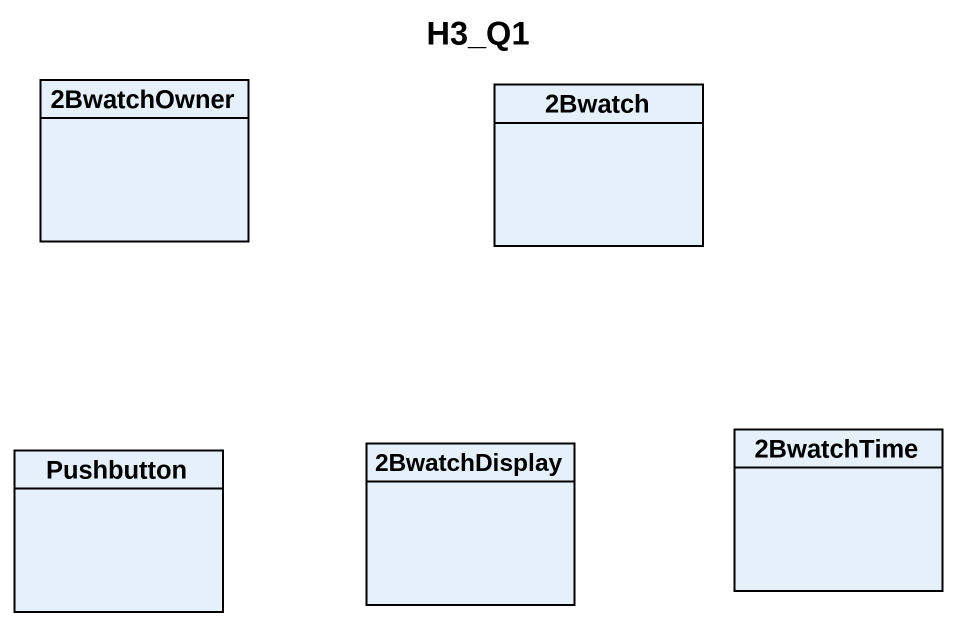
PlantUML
@startuml
title H3_Q1
hide circle
hide empty members
class "2BwatchOwner" as c2BwatchOwner
class "2Bwatch" as c2Bwatch
class Pushbutton
class "2BwatchDisplay" as c2BwatchDisplay
class "2BwatchTime" as c2BwatchTime
@enduml
